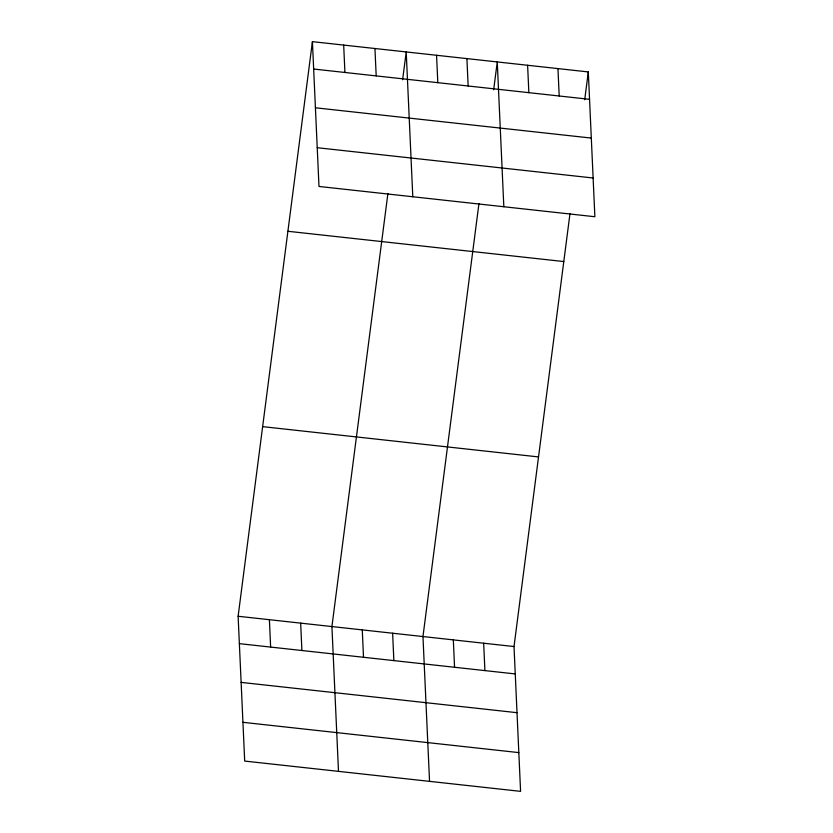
<?xml version="1.0" encoding="UTF-8"?>
<svg xmlns="http://www.w3.org/2000/svg" width="833" height="833" viewBox="0 0 833 833"><rect width="100%" height="100%" fill="white"/><g stroke="black" fill="none" stroke-linecap="round" stroke-linejoin="round"><path stroke-width="1.25" d="M570.001 213.519L514.013 646.543L520.583 791.35L244.694 761.07L238.123 616.264L312.417 41.65L588.306 71.93L594.877 216.736L318.987 186.457L312.417 41.65M387.907 193.527L331.919 626.551L338.5 771.358M402.62 79.76L406.212 51.948L412.793 196.755M478.954 203.523L422.966 636.547L429.547 781.354M493.667 89.756L497.259 61.944L503.83 206.751M584.704 99.741L588.306 71.93M313.656 69.035L589.545 99.325M315.415 107.79L591.305 138.07M317.227 147.712L593.117 177.991M287.895 231.272L563.785 261.552M262.634 426.642L538.524 456.921M238.123 616.264L514.013 646.543M239.363 643.649L515.252 673.928M241.122 682.394L517.012 712.684M242.934 722.315L518.824 752.605M557.954 68.608L559.203 95.993M527.612 65.276L528.851 92.661M466.907 58.612L468.156 85.997M483.661 643.211L484.91 670.596M436.565 55.28L437.804 82.665M453.319 639.879L454.558 667.275M374.944 48.512L376.193 75.907M392.624 633.215L393.863 660.611M343.675 45.086L344.924 72.471M362.272 629.883L363.511 657.279M300.661 623.126L301.9 650.511M269.392 619.69L270.631 647.085"/></g></svg>
